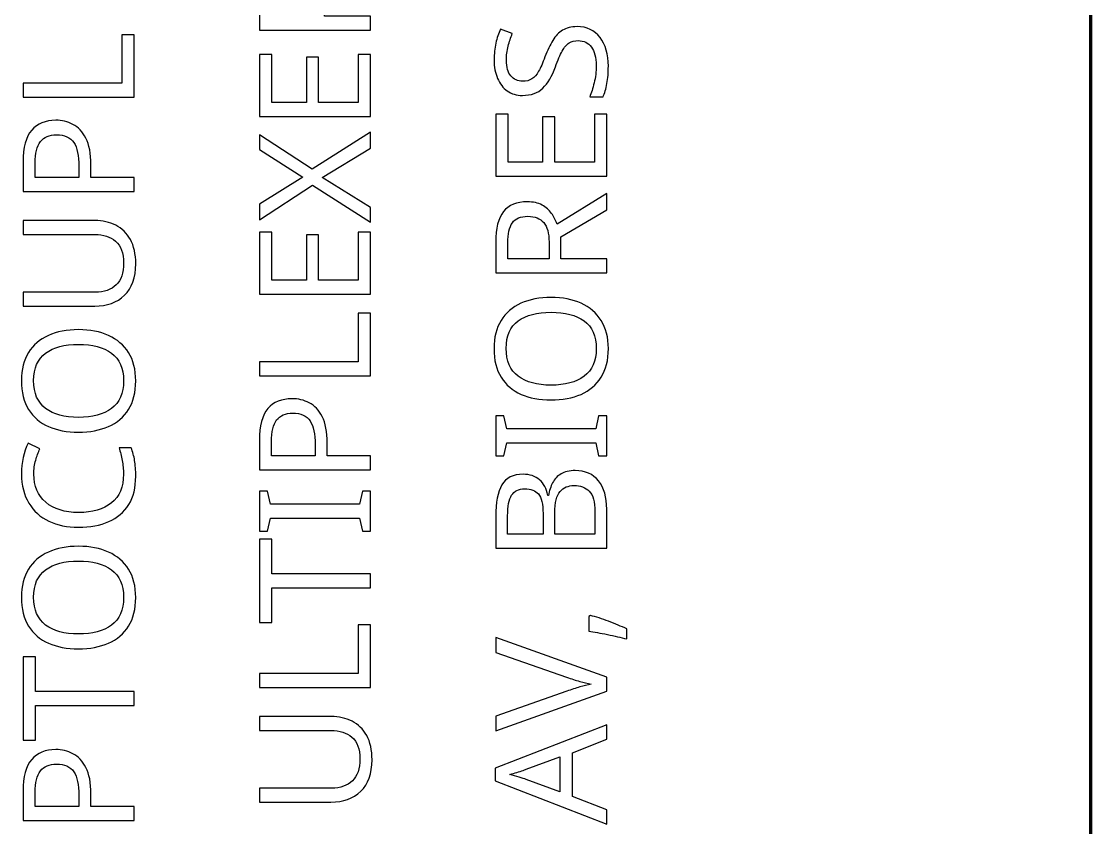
# Model space of a CAD drawing. Header units: inches. Extents: x -6.7 to 20.3, y -5.6 to 12.6.
# Drawn here: x -0.439 to 0.706, y 0.213 to 1.077 of the extents above; entities that cross this region are included whole.
import ezdxf

# ---------------------------------------------------------------- set-up
doc = ezdxf.new("R2010")
doc.units = ezdxf.units.IN
doc.header["$MEASUREMENT"] = 0
doc.layers.add('Layer 1', color=7, linetype='Continuous')

msp = doc.modelspace()

# ---------------------------------------------------------------- linework, layer by layer
at = {"layer": 'Layer 1', "color": 240, "lineweight": 211}
msp.add_open_spline([(0.7065, 2.2773), (0.7065, 2.2773), (0.7065, -0.4698), (0.7065, -0.4698)], degree=3, dxfattribs=at)
at = {"layer": 'Layer 1', "color": 250}
for points, knots in [([(-0.1841, 1.1002), (-0.1841, 1.1149), (-0.1812, 1.1259), (-0.1756, 1.1329), (-0.17, 1.14), (-0.1616, 1.1435), (-0.1502, 1.1435), (-0.1439, 1.1435), (-0.1386, 1.1423), (-0.1344, 1.14), (-0.1302, 1.1377), (-0.1268, 1.1347), (-0.1243, 1.1311), (-0.1218, 1.1275), (-0.1198, 1.1237), (-0.1184, 1.1197), (-0.1184, 1.1197), (-0.0651, 1.1523), (-0.0651, 1.1523), (-0.0651, 1.1523), (-0.0651, 1.1348), (-0.0651, 1.1348), (-0.0651, 1.1348), (-0.1142, 1.106), (-0.1142, 1.106), (-0.1142, 1.106), (-0.1142, 1.0823), (-0.1142, 1.0823), (-0.1142, 1.0823), (-0.0651, 1.0823), (-0.0651, 1.0823), (-0.0651, 1.0823), (-0.0651, 1.0673), (-0.0651, 1.0673), (-0.0651, 1.0673), (-0.1841, 1.0673), (-0.1841, 1.0673), (-0.1841, 1.0673), (-0.1841, 1.1002), (-0.1841, 1.1002)], [0, 0, 0, 0, 0.076923, 0.076923, 0.076923, 0.153846, 0.153846, 0.153846, 0.230769, 0.230769, 0.230769, 0.307692, 0.307692, 0.307692, 0.384615, 0.384615, 0.384615, 0.461538, 0.461538, 0.461538, 0.538462, 0.538462, 0.538462, 0.615385, 0.615385, 0.615385, 0.692308, 0.692308, 0.692308, 0.769231, 0.769231, 0.769231, 0.846154, 0.846154, 0.846154, 0.923077, 0.923077, 0.923077, 1, 1, 1, 1]), ([(0.1563, 1.071), (0.1668, 1.071), (0.175, 1.0672), (0.1809, 1.0595), (0.1868, 1.0518), (0.1898, 1.0415), (0.1898, 1.0285), (0.1898, 1.0218), (0.1893, 1.0157), (0.1883, 1.01), (0.1873, 1.0043), (0.1859, 0.9996), (0.1841, 0.9958), (0.1841, 0.9958), (0.1698, 0.9958), (0.1698, 0.9958), (0.1715, 0.9998), (0.1732, 1.0048), (0.1746, 1.0108), (0.176, 1.0167), (0.1768, 1.0228), (0.1768, 1.0292), (0.1768, 1.0381), (0.175, 1.0447), (0.1716, 1.0492), (0.1682, 1.0537), (0.1635, 1.056), (0.1576, 1.056), (0.1537, 1.056), (0.1504, 1.0552), (0.1478, 1.0535), (0.1451, 1.0518), (0.1426, 1.049), (0.1404, 1.0449), (0.1381, 1.0409), (0.1357, 1.0352), (0.1331, 1.028), (0.1294, 1.0179), (0.1249, 1.0103), (0.1196, 1.0051), (0.1143, 0.9999), (0.107, 0.9973), (0.0978, 0.9973), (0.0914, 0.9973), (0.086, 0.9989), (0.0815, 1.0022), (0.077, 1.0054), (0.0736, 1.0099), (0.0711, 1.0156), (0.0687, 1.0213), (0.0674, 1.0279), (0.0674, 1.0353), (0.0674, 1.0419), (0.0681, 1.0479), (0.0693, 1.0533), (0.0705, 1.0588), (0.0721, 1.0637), (0.0741, 1.0682), (0.0741, 1.0682), (0.0869, 1.0635), (0.0869, 1.0635), (0.0852, 1.0594), (0.0837, 1.0549), (0.0824, 1.0501), (0.0812, 1.0452), (0.0806, 1.0402), (0.0806, 1.035), (0.0806, 1.0276), (0.0822, 1.0219), (0.0854, 1.0182), (0.0885, 1.0144), (0.0927, 1.0125), (0.0979, 1.0125), (0.1019, 1.0125), (0.1053, 1.0133), (0.1079, 1.015), (0.1106, 1.0167), (0.113, 1.0194), (0.1151, 1.0232), (0.1172, 1.0269), (0.1195, 1.0321), (0.1219, 1.0385), (0.1245, 1.0455), (0.1272, 1.0514), (0.1302, 1.0562), (0.1331, 1.0611), (0.1367, 1.0647), (0.1408, 1.0672), (0.1449, 1.0697), (0.15, 1.071), (0.1563, 1.071)], [0, 0, 0, 0, 0.033333, 0.033333, 0.033333, 0.066667, 0.066667, 0.066667, 0.1, 0.1, 0.1, 0.133333, 0.133333, 0.133333, 0.166667, 0.166667, 0.166667, 0.2, 0.2, 0.2, 0.233333, 0.233333, 0.233333, 0.266667, 0.266667, 0.266667, 0.3, 0.3, 0.3, 0.333333, 0.333333, 0.333333, 0.366667, 0.366667, 0.366667, 0.4, 0.4, 0.4, 0.433333, 0.433333, 0.433333, 0.466667, 0.466667, 0.466667, 0.5, 0.5, 0.5, 0.533333, 0.533333, 0.533333, 0.566667, 0.566667, 0.566667, 0.6, 0.6, 0.6, 0.633333, 0.633333, 0.633333, 0.666667, 0.666667, 0.666667, 0.7, 0.7, 0.7, 0.733333, 0.733333, 0.733333, 0.766667, 0.766667, 0.766667, 0.8, 0.8, 0.8, 0.833333, 0.833333, 0.833333, 0.866667, 0.866667, 0.866667, 0.9, 0.9, 0.9, 0.933333, 0.933333, 0.933333, 0.966667, 0.966667, 0.966667, 1, 1, 1, 1]), ([(-0.3182, 0.9953), (-0.3182, 0.9953), (-0.4372, 0.9953), (-0.4372, 0.9953), (-0.4372, 0.9953), (-0.4372, 1.0103), (-0.4372, 1.0103), (-0.4372, 1.0103), (-0.3315, 1.0103), (-0.3315, 1.0103), (-0.3315, 1.0103), (-0.3315, 1.0623), (-0.3315, 1.0623), (-0.3315, 1.0623), (-0.3182, 1.0623), (-0.3182, 1.0623), (-0.3182, 1.0623), (-0.3182, 0.9953), (-0.3182, 0.9953)], [0, 0, 0, 0, 0.166667, 0.166667, 0.166667, 0.333333, 0.333333, 0.333333, 0.5, 0.5, 0.5, 0.666667, 0.666667, 0.666667, 0.833333, 0.833333, 0.833333, 1, 1, 1, 1]), ([(-0.0651, 1.0412), (-0.0651, 1.0412), (-0.0651, 0.9747), (-0.0651, 0.9747), (-0.0651, 0.9747), (-0.1841, 0.9747), (-0.1841, 0.9747), (-0.1841, 0.9747), (-0.1841, 1.0412), (-0.1841, 1.0412), (-0.1841, 1.0412), (-0.1709, 1.0412), (-0.1709, 1.0412), (-0.1709, 1.0412), (-0.1709, 0.9897), (-0.1709, 0.9897), (-0.1709, 0.9897), (-0.1337, 0.9897), (-0.1337, 0.9897), (-0.1337, 0.9897), (-0.1337, 1.0382), (-0.1337, 1.0382), (-0.1337, 1.0382), (-0.1207, 1.0382), (-0.1207, 1.0382), (-0.1207, 1.0382), (-0.1207, 0.9897), (-0.1207, 0.9897), (-0.1207, 0.9897), (-0.0782, 0.9897), (-0.0782, 0.9897), (-0.0782, 0.9897), (-0.0782, 1.0412), (-0.0782, 1.0412), (-0.0782, 1.0412), (-0.0651, 1.0412), (-0.0651, 1.0412)], [0, 0, 0, 0, 0.083333, 0.083333, 0.083333, 0.166667, 0.166667, 0.166667, 0.25, 0.25, 0.25, 0.333333, 0.333333, 0.333333, 0.416667, 0.416667, 0.416667, 0.5, 0.5, 0.5, 0.583333, 0.583333, 0.583333, 0.666667, 0.666667, 0.666667, 0.75, 0.75, 0.75, 0.833333, 0.833333, 0.833333, 0.916667, 0.916667, 0.916667, 1, 1, 1, 1]), ([(0.1881, 0.9773), (0.1881, 0.9773), (0.1881, 0.9108), (0.1881, 0.9108), (0.1881, 0.9108), (0.0691, 0.9108), (0.0691, 0.9108), (0.0691, 0.9108), (0.0691, 0.9773), (0.0691, 0.9773), (0.0691, 0.9773), (0.0823, 0.9773), (0.0823, 0.9773), (0.0823, 0.9773), (0.0823, 0.9258), (0.0823, 0.9258), (0.0823, 0.9258), (0.1194, 0.9258), (0.1194, 0.9258), (0.1194, 0.9258), (0.1194, 0.9743), (0.1194, 0.9743), (0.1194, 0.9743), (0.1324, 0.9743), (0.1324, 0.9743), (0.1324, 0.9743), (0.1324, 0.9258), (0.1324, 0.9258), (0.1324, 0.9258), (0.1749, 0.9258), (0.1749, 0.9258), (0.1749, 0.9258), (0.1749, 0.9773), (0.1749, 0.9773), (0.1749, 0.9773), (0.1881, 0.9773), (0.1881, 0.9773)], [0, 0, 0, 0, 0.083333, 0.083333, 0.083333, 0.166667, 0.166667, 0.166667, 0.25, 0.25, 0.25, 0.333333, 0.333333, 0.333333, 0.416667, 0.416667, 0.416667, 0.5, 0.5, 0.5, 0.583333, 0.583333, 0.583333, 0.666667, 0.666667, 0.666667, 0.75, 0.75, 0.75, 0.833333, 0.833333, 0.833333, 0.916667, 0.916667, 0.916667, 1, 1, 1, 1]), ([(-0.4372, 0.926), (-0.4372, 0.9415), (-0.4342, 0.9529), (-0.428, 0.96), (-0.4219, 0.9671), (-0.4133, 0.9707), (-0.4022, 0.9707), (-0.3957, 0.9707), (-0.3895, 0.9692), (-0.3838, 0.9662), (-0.3781, 0.9633), (-0.3734, 0.9584), (-0.3699, 0.9514), (-0.3663, 0.9445), (-0.3645, 0.935), (-0.3645, 0.9232), (-0.3645, 0.9232), (-0.3645, 0.9095), (-0.3645, 0.9095), (-0.3645, 0.9095), (-0.3182, 0.9095), (-0.3182, 0.9095), (-0.3182, 0.9095), (-0.3182, 0.8945), (-0.3182, 0.8945), (-0.3182, 0.8945), (-0.4372, 0.8945), (-0.4372, 0.8945), (-0.4372, 0.8945), (-0.4372, 0.926), (-0.4372, 0.926)], [0, 0, 0, 0, 0.1, 0.1, 0.1, 0.2, 0.2, 0.2, 0.3, 0.3, 0.3, 0.4, 0.4, 0.4, 0.5, 0.5, 0.5, 0.6, 0.6, 0.6, 0.7, 0.7, 0.7, 0.8, 0.8, 0.8, 0.9, 0.9, 0.9, 1, 1, 1, 1]), ([(-0.4244, 0.9247), (-0.4244, 0.9247), (-0.4244, 0.9095), (-0.4244, 0.9095), (-0.4244, 0.9095), (-0.3774, 0.9095), (-0.3774, 0.9095), (-0.3774, 0.9095), (-0.3774, 0.9215), (-0.3774, 0.9215), (-0.3774, 0.9328), (-0.3792, 0.9413), (-0.3829, 0.9468), (-0.3865, 0.9524), (-0.3928, 0.9552), (-0.4015, 0.9552), (-0.4092, 0.9552), (-0.4149, 0.9527), (-0.4187, 0.9478), (-0.4225, 0.9429), (-0.4244, 0.9352), (-0.4244, 0.9247)], [0, 0, 0, 0, 0.142857, 0.142857, 0.142857, 0.285714, 0.285714, 0.285714, 0.428571, 0.428571, 0.428571, 0.571429, 0.571429, 0.571429, 0.714286, 0.714286, 0.714286, 0.857143, 0.857143, 0.857143, 1, 1, 1, 1]), ([(-0.0651, 0.9578), (-0.0651, 0.9578), (-0.0651, 0.9408), (-0.0651, 0.9408), (-0.0651, 0.9408), (-0.1167, 0.9093), (-0.1167, 0.9093), (-0.1167, 0.9093), (-0.0651, 0.8773), (-0.0651, 0.8773), (-0.0651, 0.8773), (-0.0651, 0.8615), (-0.0651, 0.8615), (-0.0651, 0.8615), (-0.1271, 0.901), (-0.1271, 0.901), (-0.1271, 0.901), (-0.1841, 0.864), (-0.1841, 0.864), (-0.1841, 0.864), (-0.1841, 0.8807), (-0.1841, 0.8807), (-0.1841, 0.8807), (-0.1374, 0.9098), (-0.1374, 0.9098), (-0.1374, 0.9098), (-0.1841, 0.9392), (-0.1841, 0.9392), (-0.1841, 0.9392), (-0.1841, 0.955), (-0.1841, 0.955), (-0.1841, 0.955), (-0.1274, 0.9182), (-0.1274, 0.9182), (-0.1274, 0.9182), (-0.0651, 0.9578), (-0.0651, 0.9578)], [0, 0, 0, 0, 0.083333, 0.083333, 0.083333, 0.166667, 0.166667, 0.166667, 0.25, 0.25, 0.25, 0.333333, 0.333333, 0.333333, 0.416667, 0.416667, 0.416667, 0.5, 0.5, 0.5, 0.583333, 0.583333, 0.583333, 0.666667, 0.666667, 0.666667, 0.75, 0.75, 0.75, 0.833333, 0.833333, 0.833333, 0.916667, 0.916667, 0.916667, 1, 1, 1, 1]), ([(0.0691, 0.84), (0.0691, 0.8548), (0.0719, 0.8657), (0.0775, 0.8728), (0.0831, 0.8798), (0.0916, 0.8833), (0.1029, 0.8833), (0.1093, 0.8833), (0.1145, 0.8822), (0.1188, 0.8798), (0.123, 0.8775), (0.1264, 0.8745), (0.1289, 0.8709), (0.1314, 0.8673), (0.1333, 0.8635), (0.1348, 0.8595), (0.1348, 0.8595), (0.1881, 0.8922), (0.1881, 0.8922), (0.1881, 0.8922), (0.1881, 0.8747), (0.1881, 0.8747), (0.1881, 0.8747), (0.1389, 0.8458), (0.1389, 0.8458), (0.1389, 0.8458), (0.1389, 0.8222), (0.1389, 0.8222), (0.1389, 0.8222), (0.1881, 0.8222), (0.1881, 0.8222), (0.1881, 0.8222), (0.1881, 0.8072), (0.1881, 0.8072), (0.1881, 0.8072), (0.0691, 0.8072), (0.0691, 0.8072), (0.0691, 0.8072), (0.0691, 0.84), (0.0691, 0.84)], [0, 0, 0, 0, 0.076923, 0.076923, 0.076923, 0.153846, 0.153846, 0.153846, 0.230769, 0.230769, 0.230769, 0.307692, 0.307692, 0.307692, 0.384615, 0.384615, 0.384615, 0.461538, 0.461538, 0.461538, 0.538462, 0.538462, 0.538462, 0.615385, 0.615385, 0.615385, 0.692308, 0.692308, 0.692308, 0.769231, 0.769231, 0.769231, 0.846154, 0.846154, 0.846154, 0.923077, 0.923077, 0.923077, 1, 1, 1, 1]), ([(-0.3602, 0.8632), (-0.352, 0.8632), (-0.3446, 0.8615), (-0.338, 0.8582), (-0.3314, 0.8548), (-0.3261, 0.8497), (-0.3223, 0.8429), (-0.3185, 0.8361), (-0.3165, 0.8274), (-0.3165, 0.8168), (-0.3165, 0.8021), (-0.3206, 0.7908), (-0.3286, 0.7831), (-0.3367, 0.7754), (-0.3473, 0.7715), (-0.3605, 0.7715), (-0.3605, 0.7715), (-0.4372, 0.7715), (-0.4372, 0.7715), (-0.4372, 0.7715), (-0.4372, 0.7865), (-0.4372, 0.7865), (-0.4372, 0.7865), (-0.36, 0.7865), (-0.36, 0.7865), (-0.3504, 0.7865), (-0.3429, 0.7891), (-0.3375, 0.7942), (-0.3322, 0.7994), (-0.3295, 0.8072), (-0.3295, 0.8177), (-0.3295, 0.8284), (-0.3324, 0.8362), (-0.3381, 0.8411), (-0.3439, 0.8459), (-0.3512, 0.8483), (-0.3602, 0.8483), (-0.3602, 0.8483), (-0.4372, 0.8483), (-0.4372, 0.8483), (-0.4372, 0.8483), (-0.4372, 0.8632), (-0.4372, 0.8632), (-0.4372, 0.8632), (-0.3602, 0.8632), (-0.3602, 0.8632)], [0, 0, 0, 0, 0.066667, 0.066667, 0.066667, 0.133333, 0.133333, 0.133333, 0.2, 0.2, 0.2, 0.266667, 0.266667, 0.266667, 0.333333, 0.333333, 0.333333, 0.4, 0.4, 0.4, 0.466667, 0.466667, 0.466667, 0.533333, 0.533333, 0.533333, 0.6, 0.6, 0.6, 0.666667, 0.666667, 0.666667, 0.733333, 0.733333, 0.733333, 0.8, 0.8, 0.8, 0.866667, 0.866667, 0.866667, 0.933333, 0.933333, 0.933333, 1, 1, 1, 1]), ([(0.0821, 0.8392), (0.0821, 0.8392), (0.0821, 0.8222), (0.0821, 0.8222), (0.0821, 0.8222), (0.1263, 0.8222), (0.1263, 0.8222), (0.1263, 0.8222), (0.1263, 0.84), (0.1263, 0.84), (0.1263, 0.8497), (0.1244, 0.8567), (0.1205, 0.8612), (0.1167, 0.8656), (0.1111, 0.8678), (0.1036, 0.8678), (0.0958, 0.8678), (0.0903, 0.8655), (0.087, 0.8608), (0.0837, 0.8562), (0.0821, 0.8489), (0.0821, 0.8392)], [0, 0, 0, 0, 0.142857, 0.142857, 0.142857, 0.285714, 0.285714, 0.285714, 0.428571, 0.428571, 0.428571, 0.571429, 0.571429, 0.571429, 0.714286, 0.714286, 0.714286, 0.857143, 0.857143, 0.857143, 1, 1, 1, 1]), ([(-0.0651, 0.8508), (-0.0651, 0.8508), (-0.0651, 0.7843), (-0.0651, 0.7843), (-0.0651, 0.7843), (-0.1841, 0.7843), (-0.1841, 0.7843), (-0.1841, 0.7843), (-0.1841, 0.8508), (-0.1841, 0.8508), (-0.1841, 0.8508), (-0.1709, 0.8508), (-0.1709, 0.8508), (-0.1709, 0.8508), (-0.1709, 0.7993), (-0.1709, 0.7993), (-0.1709, 0.7993), (-0.1337, 0.7993), (-0.1337, 0.7993), (-0.1337, 0.7993), (-0.1337, 0.8478), (-0.1337, 0.8478), (-0.1337, 0.8478), (-0.1207, 0.8478), (-0.1207, 0.8478), (-0.1207, 0.8478), (-0.1207, 0.7993), (-0.1207, 0.7993), (-0.1207, 0.7993), (-0.0782, 0.7993), (-0.0782, 0.7993), (-0.0782, 0.7993), (-0.0782, 0.8508), (-0.0782, 0.8508), (-0.0782, 0.8508), (-0.0651, 0.8508), (-0.0651, 0.8508)], [0, 0, 0, 0, 0.083333, 0.083333, 0.083333, 0.166667, 0.166667, 0.166667, 0.25, 0.25, 0.25, 0.333333, 0.333333, 0.333333, 0.416667, 0.416667, 0.416667, 0.5, 0.5, 0.5, 0.583333, 0.583333, 0.583333, 0.666667, 0.666667, 0.666667, 0.75, 0.75, 0.75, 0.833333, 0.833333, 0.833333, 0.916667, 0.916667, 0.916667, 1, 1, 1, 1]), ([(0.1284, 0.7808), (0.1408, 0.7808), (0.1515, 0.7788), (0.1607, 0.7746), (0.1699, 0.7704), (0.177, 0.7643), (0.1821, 0.7562), (0.1872, 0.7481), (0.1898, 0.738), (0.1898, 0.726), (0.1898, 0.7137), (0.1872, 0.7034), (0.1821, 0.6953), (0.177, 0.6871), (0.1698, 0.681), (0.1606, 0.677), (0.1514, 0.673), (0.1406, 0.671), (0.1283, 0.671), (0.116, 0.671), (0.1054, 0.673), (0.0963, 0.677), (0.0872, 0.681), (0.0801, 0.6871), (0.0749, 0.6953), (0.0698, 0.7034), (0.0673, 0.7137), (0.0673, 0.7262), (0.0673, 0.7381), (0.0698, 0.7481), (0.0749, 0.7562), (0.0799, 0.7643), (0.087, 0.7704), (0.0962, 0.7746), (0.1054, 0.7788), (0.1161, 0.7808), (0.1284, 0.7808)], [0, 0, 0, 0, 0.083333, 0.083333, 0.083333, 0.166667, 0.166667, 0.166667, 0.25, 0.25, 0.25, 0.333333, 0.333333, 0.333333, 0.416667, 0.416667, 0.416667, 0.5, 0.5, 0.5, 0.583333, 0.583333, 0.583333, 0.666667, 0.666667, 0.666667, 0.75, 0.75, 0.75, 0.833333, 0.833333, 0.833333, 0.916667, 0.916667, 0.916667, 1, 1, 1, 1]), ([(-0.0651, 0.697), (-0.0651, 0.697), (-0.1841, 0.697), (-0.1841, 0.697), (-0.1841, 0.697), (-0.1841, 0.712), (-0.1841, 0.712), (-0.1841, 0.712), (-0.0784, 0.712), (-0.0784, 0.712), (-0.0784, 0.712), (-0.0784, 0.764), (-0.0784, 0.764), (-0.0784, 0.764), (-0.0651, 0.764), (-0.0651, 0.764), (-0.0651, 0.764), (-0.0651, 0.697), (-0.0651, 0.697)], [0, 0, 0, 0, 0.166667, 0.166667, 0.166667, 0.333333, 0.333333, 0.333333, 0.5, 0.5, 0.5, 0.666667, 0.666667, 0.666667, 0.833333, 0.833333, 0.833333, 1, 1, 1, 1]), ([(0.1284, 0.6868), (0.1434, 0.6868), (0.1552, 0.69), (0.1639, 0.6963), (0.1725, 0.7027), (0.1768, 0.7126), (0.1768, 0.726), (0.1768, 0.7396), (0.1725, 0.7495), (0.1639, 0.7557), (0.1552, 0.7619), (0.1434, 0.765), (0.1284, 0.765), (0.1134, 0.765), (0.1017, 0.7619), (0.0932, 0.7557), (0.0847, 0.7495), (0.0804, 0.7396), (0.0804, 0.7262), (0.0804, 0.7127), (0.0847, 0.7028), (0.0932, 0.6964), (0.1017, 0.69), (0.1134, 0.6868), (0.1284, 0.6868)], [0, 0, 0, 0, 0.125, 0.125, 0.125, 0.25, 0.25, 0.25, 0.375, 0.375, 0.375, 0.5, 0.5, 0.5, 0.625, 0.625, 0.625, 0.75, 0.75, 0.75, 0.875, 0.875, 0.875, 1, 1, 1, 1]), ([(-0.3779, 0.7463), (-0.3655, 0.7463), (-0.3548, 0.7442), (-0.3456, 0.7401), (-0.3365, 0.7359), (-0.3293, 0.7298), (-0.3242, 0.7217), (-0.3191, 0.7136), (-0.3165, 0.7035), (-0.3165, 0.6915), (-0.3165, 0.6792), (-0.3191, 0.6689), (-0.3242, 0.6608), (-0.3293, 0.6526), (-0.3365, 0.6465), (-0.3457, 0.6425), (-0.3549, 0.6385), (-0.3657, 0.6365), (-0.378, 0.6365), (-0.3903, 0.6365), (-0.4009, 0.6385), (-0.41, 0.6425), (-0.4192, 0.6465), (-0.4263, 0.6526), (-0.4314, 0.6608), (-0.4365, 0.6689), (-0.439, 0.6792), (-0.439, 0.6917), (-0.439, 0.7036), (-0.4365, 0.7136), (-0.4315, 0.7217), (-0.4264, 0.7298), (-0.4193, 0.7359), (-0.4101, 0.7401), (-0.401, 0.7442), (-0.3902, 0.7463), (-0.3779, 0.7463)], [0, 0, 0, 0, 0.083333, 0.083333, 0.083333, 0.166667, 0.166667, 0.166667, 0.25, 0.25, 0.25, 0.333333, 0.333333, 0.333333, 0.416667, 0.416667, 0.416667, 0.5, 0.5, 0.5, 0.583333, 0.583333, 0.583333, 0.666667, 0.666667, 0.666667, 0.75, 0.75, 0.75, 0.833333, 0.833333, 0.833333, 0.916667, 0.916667, 0.916667, 1, 1, 1, 1]), ([(-0.3779, 0.6523), (-0.3629, 0.6523), (-0.3511, 0.6555), (-0.3425, 0.6618), (-0.3339, 0.6682), (-0.3295, 0.6781), (-0.3295, 0.6915), (-0.3295, 0.7051), (-0.3339, 0.7149), (-0.3425, 0.7212), (-0.3511, 0.7274), (-0.3629, 0.7305), (-0.3779, 0.7305), (-0.3929, 0.7305), (-0.4046, 0.7274), (-0.4131, 0.7212), (-0.4216, 0.7149), (-0.4259, 0.7051), (-0.4259, 0.6917), (-0.4259, 0.6782), (-0.4216, 0.6683), (-0.4131, 0.6619), (-0.4046, 0.6555), (-0.3929, 0.6523), (-0.3779, 0.6523)], [0, 0, 0, 0, 0.125, 0.125, 0.125, 0.25, 0.25, 0.25, 0.375, 0.375, 0.375, 0.5, 0.5, 0.5, 0.625, 0.625, 0.625, 0.75, 0.75, 0.75, 0.875, 0.875, 0.875, 1, 1, 1, 1]), ([(-0.1841, 0.6277), (-0.1841, 0.6432), (-0.181, 0.6546), (-0.1749, 0.6617), (-0.1688, 0.6688), (-0.1602, 0.6723), (-0.1491, 0.6723), (-0.1425, 0.6723), (-0.1364, 0.6709), (-0.1306, 0.6679), (-0.1249, 0.665), (-0.1203, 0.66), (-0.1167, 0.6531), (-0.1132, 0.6461), (-0.1114, 0.6367), (-0.1114, 0.6248), (-0.1114, 0.6248), (-0.1114, 0.6112), (-0.1114, 0.6112), (-0.1114, 0.6112), (-0.0651, 0.6112), (-0.0651, 0.6112), (-0.0651, 0.6112), (-0.0651, 0.5962), (-0.0651, 0.5962), (-0.0651, 0.5962), (-0.1841, 0.5962), (-0.1841, 0.5962), (-0.1841, 0.5962), (-0.1841, 0.6277), (-0.1841, 0.6277)], [0, 0, 0, 0, 0.1, 0.1, 0.1, 0.2, 0.2, 0.2, 0.3, 0.3, 0.3, 0.4, 0.4, 0.4, 0.5, 0.5, 0.5, 0.6, 0.6, 0.6, 0.7, 0.7, 0.7, 0.8, 0.8, 0.8, 0.9, 0.9, 0.9, 1, 1, 1, 1]), ([(-0.1712, 0.6263), (-0.1712, 0.6263), (-0.1712, 0.6112), (-0.1712, 0.6112), (-0.1712, 0.6112), (-0.1242, 0.6112), (-0.1242, 0.6112), (-0.1242, 0.6112), (-0.1242, 0.6232), (-0.1242, 0.6232), (-0.1242, 0.6345), (-0.1261, 0.6429), (-0.1297, 0.6485), (-0.1334, 0.6541), (-0.1396, 0.6568), (-0.1484, 0.6568), (-0.1561, 0.6568), (-0.1618, 0.6544), (-0.1656, 0.6495), (-0.1693, 0.6446), (-0.1712, 0.6369), (-0.1712, 0.6263)], [0, 0, 0, 0, 0.142857, 0.142857, 0.142857, 0.285714, 0.285714, 0.285714, 0.428571, 0.428571, 0.428571, 0.571429, 0.571429, 0.571429, 0.714286, 0.714286, 0.714286, 0.857143, 0.857143, 0.857143, 1, 1, 1, 1]), ([(0.1881, 0.654), (0.1881, 0.654), (0.1881, 0.611), (0.1881, 0.611), (0.1881, 0.611), (0.1794, 0.611), (0.1794, 0.611), (0.1794, 0.611), (0.1763, 0.625), (0.1763, 0.625), (0.1763, 0.625), (0.0811, 0.625), (0.0811, 0.625), (0.0811, 0.625), (0.0778, 0.611), (0.0778, 0.611), (0.0778, 0.611), (0.0691, 0.611), (0.0691, 0.611), (0.0691, 0.611), (0.0691, 0.654), (0.0691, 0.654), (0.0691, 0.654), (0.0778, 0.654), (0.0778, 0.654), (0.0778, 0.654), (0.0811, 0.64), (0.0811, 0.64), (0.0811, 0.64), (0.1763, 0.64), (0.1763, 0.64), (0.1763, 0.64), (0.1794, 0.654), (0.1794, 0.654), (0.1794, 0.654), (0.1881, 0.654), (0.1881, 0.654)], [0, 0, 0, 0, 0.083333, 0.083333, 0.083333, 0.166667, 0.166667, 0.166667, 0.25, 0.25, 0.25, 0.333333, 0.333333, 0.333333, 0.416667, 0.416667, 0.416667, 0.5, 0.5, 0.5, 0.583333, 0.583333, 0.583333, 0.666667, 0.666667, 0.666667, 0.75, 0.75, 0.75, 0.833333, 0.833333, 0.833333, 0.916667, 0.916667, 0.916667, 1, 1, 1, 1]), ([(-0.4257, 0.5915), (-0.4257, 0.5787), (-0.4214, 0.5687), (-0.4129, 0.5613), (-0.4043, 0.554), (-0.3926, 0.5503), (-0.3777, 0.5503), (-0.3629, 0.5503), (-0.3512, 0.5538), (-0.3426, 0.5606), (-0.334, 0.5674), (-0.3297, 0.5777), (-0.3297, 0.5913), (-0.3297, 0.5966), (-0.3302, 0.6015), (-0.331, 0.6062), (-0.3319, 0.6108), (-0.333, 0.6154), (-0.3344, 0.6198), (-0.3344, 0.6198), (-0.3214, 0.6198), (-0.3214, 0.6198), (-0.3197, 0.6154), (-0.3185, 0.6108), (-0.3177, 0.6061), (-0.3169, 0.6014), (-0.3165, 0.5957), (-0.3165, 0.5892), (-0.3165, 0.5771), (-0.319, 0.5669), (-0.324, 0.5588), (-0.329, 0.5507), (-0.3362, 0.5446), (-0.3454, 0.5406), (-0.3546, 0.5365), (-0.3654, 0.5345), (-0.3779, 0.5345), (-0.3899, 0.5345), (-0.4005, 0.5367), (-0.4096, 0.5411), (-0.4188, 0.5455), (-0.426, 0.5519), (-0.4311, 0.5605), (-0.4363, 0.5691), (-0.4389, 0.5794), (-0.4389, 0.5917), (-0.4389, 0.6042), (-0.4365, 0.6152), (-0.4319, 0.6245), (-0.4319, 0.6245), (-0.4192, 0.6185), (-0.4192, 0.6185), (-0.4209, 0.6148), (-0.4224, 0.6108), (-0.4237, 0.6063), (-0.425, 0.6018), (-0.4257, 0.5968), (-0.4257, 0.5915)], [0, 0, 0, 0, 0.052632, 0.052632, 0.052632, 0.105263, 0.105263, 0.105263, 0.157895, 0.157895, 0.157895, 0.210526, 0.210526, 0.210526, 0.263158, 0.263158, 0.263158, 0.315789, 0.315789, 0.315789, 0.368421, 0.368421, 0.368421, 0.421053, 0.421053, 0.421053, 0.473684, 0.473684, 0.473684, 0.526316, 0.526316, 0.526316, 0.578947, 0.578947, 0.578947, 0.631579, 0.631579, 0.631579, 0.684211, 0.684211, 0.684211, 0.736842, 0.736842, 0.736842, 0.789474, 0.789474, 0.789474, 0.842105, 0.842105, 0.842105, 0.894737, 0.894737, 0.894737, 0.947368, 0.947368, 0.947368, 1, 1, 1, 1]), ([(0.0691, 0.5462), (0.0691, 0.5611), (0.0713, 0.5723), (0.0757, 0.5799), (0.0801, 0.5875), (0.0877, 0.5913), (0.0986, 0.5913), (0.1056, 0.5913), (0.1114, 0.5894), (0.116, 0.5855), (0.1206, 0.5816), (0.1236, 0.576), (0.1249, 0.5687), (0.1249, 0.5687), (0.1258, 0.5687), (0.1258, 0.5687), (0.1265, 0.5737), (0.128, 0.5782), (0.1301, 0.5823), (0.1322, 0.5863), (0.1352, 0.5895), (0.1391, 0.5918), (0.143, 0.5942), (0.148, 0.5953), (0.1543, 0.5953), (0.165, 0.5953), (0.1734, 0.5916), (0.1793, 0.5843), (0.1852, 0.5769), (0.1881, 0.5668), (0.1881, 0.554), (0.1881, 0.554), (0.1881, 0.5122), (0.1881, 0.5122), (0.1881, 0.5122), (0.0691, 0.5122), (0.0691, 0.5122), (0.0691, 0.5122), (0.0691, 0.5462), (0.0691, 0.5462)], [0, 0, 0, 0, 0.076923, 0.076923, 0.076923, 0.153846, 0.153846, 0.153846, 0.230769, 0.230769, 0.230769, 0.307692, 0.307692, 0.307692, 0.384615, 0.384615, 0.384615, 0.461538, 0.461538, 0.461538, 0.538462, 0.538462, 0.538462, 0.615385, 0.615385, 0.615385, 0.692308, 0.692308, 0.692308, 0.769231, 0.769231, 0.769231, 0.846154, 0.846154, 0.846154, 0.923077, 0.923077, 0.923077, 1, 1, 1, 1]), ([(-0.0651, 0.5732), (-0.0651, 0.5732), (-0.0651, 0.5302), (-0.0651, 0.5302), (-0.0651, 0.5302), (-0.0737, 0.5302), (-0.0737, 0.5302), (-0.0737, 0.5302), (-0.0769, 0.5442), (-0.0769, 0.5442), (-0.0769, 0.5442), (-0.1721, 0.5442), (-0.1721, 0.5442), (-0.1721, 0.5442), (-0.1754, 0.5302), (-0.1754, 0.5302), (-0.1754, 0.5302), (-0.1841, 0.5302), (-0.1841, 0.5302), (-0.1841, 0.5302), (-0.1841, 0.5732), (-0.1841, 0.5732), (-0.1841, 0.5732), (-0.1754, 0.5732), (-0.1754, 0.5732), (-0.1754, 0.5732), (-0.1721, 0.5592), (-0.1721, 0.5592), (-0.1721, 0.5592), (-0.0769, 0.5592), (-0.0769, 0.5592), (-0.0769, 0.5592), (-0.0737, 0.5732), (-0.0737, 0.5732), (-0.0737, 0.5732), (-0.0651, 0.5732), (-0.0651, 0.5732)], [0, 0, 0, 0, 0.083333, 0.083333, 0.083333, 0.166667, 0.166667, 0.166667, 0.25, 0.25, 0.25, 0.333333, 0.333333, 0.333333, 0.416667, 0.416667, 0.416667, 0.5, 0.5, 0.5, 0.583333, 0.583333, 0.583333, 0.666667, 0.666667, 0.666667, 0.75, 0.75, 0.75, 0.833333, 0.833333, 0.833333, 0.916667, 0.916667, 0.916667, 1, 1, 1, 1]), ([(0.1198, 0.5492), (0.1198, 0.5594), (0.1181, 0.5664), (0.1149, 0.5702), (0.1116, 0.574), (0.1067, 0.5758), (0.1003, 0.5758), (0.0937, 0.5758), (0.089, 0.5735), (0.0862, 0.5689), (0.0834, 0.5643), (0.0819, 0.557), (0.0819, 0.5468), (0.0819, 0.5468), (0.0819, 0.5272), (0.0819, 0.5272), (0.0819, 0.5272), (0.1198, 0.5272), (0.1198, 0.5272), (0.1198, 0.5272), (0.1198, 0.5492), (0.1198, 0.5492)], [0, 0, 0, 0, 0.142857, 0.142857, 0.142857, 0.285714, 0.285714, 0.285714, 0.428571, 0.428571, 0.428571, 0.571429, 0.571429, 0.571429, 0.714286, 0.714286, 0.714286, 0.857143, 0.857143, 0.857143, 1, 1, 1, 1]), ([(0.1323, 0.5272), (0.1323, 0.5272), (0.1754, 0.5272), (0.1754, 0.5272), (0.1754, 0.5272), (0.1754, 0.5512), (0.1754, 0.5512), (0.1754, 0.5617), (0.1734, 0.5691), (0.1693, 0.5732), (0.1652, 0.5773), (0.1598, 0.5793), (0.1531, 0.5793), (0.1469, 0.5793), (0.1419, 0.5772), (0.138, 0.5729), (0.1342, 0.5686), (0.1323, 0.561), (0.1323, 0.55), (0.1323, 0.55), (0.1323, 0.5272), (0.1323, 0.5272)], [0, 0, 0, 0, 0.142857, 0.142857, 0.142857, 0.285714, 0.285714, 0.285714, 0.428571, 0.428571, 0.428571, 0.571429, 0.571429, 0.571429, 0.714286, 0.714286, 0.714286, 0.857143, 0.857143, 0.857143, 1, 1, 1, 1]), ([(-0.0651, 0.4847), (-0.0651, 0.4847), (-0.0651, 0.4697), (-0.0651, 0.4697), (-0.0651, 0.4697), (-0.1709, 0.4697), (-0.1709, 0.4697), (-0.1709, 0.4697), (-0.1709, 0.4325), (-0.1709, 0.4325), (-0.1709, 0.4325), (-0.1841, 0.4325), (-0.1841, 0.4325), (-0.1841, 0.4325), (-0.1841, 0.5217), (-0.1841, 0.5217), (-0.1841, 0.5217), (-0.1709, 0.5217), (-0.1709, 0.5217), (-0.1709, 0.5217), (-0.1709, 0.4847), (-0.1709, 0.4847), (-0.1709, 0.4847), (-0.0651, 0.4847), (-0.0651, 0.4847)], [0, 0, 0, 0, 0.125, 0.125, 0.125, 0.25, 0.25, 0.25, 0.375, 0.375, 0.375, 0.5, 0.5, 0.5, 0.625, 0.625, 0.625, 0.75, 0.75, 0.75, 0.875, 0.875, 0.875, 1, 1, 1, 1]), ([(-0.3779, 0.5142), (-0.3655, 0.5142), (-0.3548, 0.5121), (-0.3456, 0.5079), (-0.3365, 0.5038), (-0.3293, 0.4976), (-0.3242, 0.4895), (-0.3191, 0.4814), (-0.3165, 0.4713), (-0.3165, 0.4593), (-0.3165, 0.447), (-0.3191, 0.4368), (-0.3242, 0.4286), (-0.3293, 0.4204), (-0.3365, 0.4143), (-0.3457, 0.4103), (-0.3549, 0.4063), (-0.3657, 0.4043), (-0.378, 0.4043), (-0.3903, 0.4043), (-0.4009, 0.4063), (-0.41, 0.4103), (-0.4192, 0.4143), (-0.4263, 0.4204), (-0.4314, 0.4286), (-0.4365, 0.4368), (-0.439, 0.4471), (-0.439, 0.4595), (-0.439, 0.4714), (-0.4365, 0.4814), (-0.4315, 0.4895), (-0.4264, 0.4976), (-0.4193, 0.5038), (-0.4101, 0.5079), (-0.401, 0.5121), (-0.3902, 0.5142), (-0.3779, 0.5142)], [0, 0, 0, 0, 0.083333, 0.083333, 0.083333, 0.166667, 0.166667, 0.166667, 0.25, 0.25, 0.25, 0.333333, 0.333333, 0.333333, 0.416667, 0.416667, 0.416667, 0.5, 0.5, 0.5, 0.583333, 0.583333, 0.583333, 0.666667, 0.666667, 0.666667, 0.75, 0.75, 0.75, 0.833333, 0.833333, 0.833333, 0.916667, 0.916667, 0.916667, 1, 1, 1, 1]), ([(-0.3779, 0.4202), (-0.3629, 0.4202), (-0.3511, 0.4233), (-0.3425, 0.4297), (-0.3339, 0.436), (-0.3295, 0.4459), (-0.3295, 0.4593), (-0.3295, 0.4729), (-0.3339, 0.4828), (-0.3425, 0.489), (-0.3511, 0.4952), (-0.3629, 0.4983), (-0.3779, 0.4983), (-0.3929, 0.4983), (-0.4046, 0.4952), (-0.4131, 0.489), (-0.4216, 0.4828), (-0.4259, 0.473), (-0.4259, 0.4595), (-0.4259, 0.4461), (-0.4216, 0.4361), (-0.4131, 0.4298), (-0.4046, 0.4234), (-0.3929, 0.4202), (-0.3779, 0.4202)], [0, 0, 0, 0, 0.125, 0.125, 0.125, 0.25, 0.25, 0.25, 0.375, 0.375, 0.375, 0.5, 0.5, 0.5, 0.625, 0.625, 0.625, 0.75, 0.75, 0.75, 0.875, 0.875, 0.875, 1, 1, 1, 1]), ([(0.1706, 0.44), (0.1765, 0.4386), (0.183, 0.4365), (0.19, 0.4338), (0.1971, 0.431), (0.2036, 0.4284), (0.2096, 0.4257), (0.2096, 0.4257), (0.2096, 0.4149), (0.2096, 0.4149), (0.2033, 0.4164), (0.1963, 0.418), (0.1888, 0.4196), (0.1812, 0.4212), (0.1745, 0.4224), (0.1688, 0.4232), (0.1688, 0.4232), (0.1688, 0.4388), (0.1688, 0.4388), (0.1688, 0.4388), (0.1706, 0.44), (0.1706, 0.44)], [0, 0, 0, 0, 0.142857, 0.142857, 0.142857, 0.285714, 0.285714, 0.285714, 0.428571, 0.428571, 0.428571, 0.571429, 0.571429, 0.571429, 0.714286, 0.714286, 0.714286, 0.857143, 0.857143, 0.857143, 1, 1, 1, 1]), ([(-0.0651, 0.363), (-0.0651, 0.363), (-0.1841, 0.363), (-0.1841, 0.363), (-0.1841, 0.363), (-0.1841, 0.378), (-0.1841, 0.378), (-0.1841, 0.378), (-0.0784, 0.378), (-0.0784, 0.378), (-0.0784, 0.378), (-0.0784, 0.43), (-0.0784, 0.43), (-0.0784, 0.43), (-0.0651, 0.43), (-0.0651, 0.43), (-0.0651, 0.43), (-0.0651, 0.363), (-0.0651, 0.363)], [0, 0, 0, 0, 0.166667, 0.166667, 0.166667, 0.333333, 0.333333, 0.333333, 0.5, 0.5, 0.5, 0.666667, 0.666667, 0.666667, 0.833333, 0.833333, 0.833333, 1, 1, 1, 1]), ([(0.0691, 0.4163), (0.0691, 0.4163), (0.1881, 0.3739), (0.1881, 0.3739), (0.1881, 0.3739), (0.1881, 0.3589), (0.1881, 0.3589), (0.1881, 0.3589), (0.0691, 0.3164), (0.0691, 0.3164), (0.0691, 0.3164), (0.0691, 0.332), (0.0691, 0.332), (0.0691, 0.332), (0.1454, 0.3589), (0.1454, 0.3589), (0.1503, 0.3606), (0.1549, 0.3621), (0.1592, 0.3634), (0.1635, 0.3646), (0.1675, 0.3656), (0.1714, 0.3664), (0.1675, 0.3671), (0.1634, 0.3681), (0.1591, 0.3694), (0.1548, 0.3706), (0.1501, 0.3721), (0.1451, 0.3739), (0.1451, 0.3739), (0.0691, 0.4005), (0.0691, 0.4005), (0.0691, 0.4005), (0.0691, 0.4163), (0.0691, 0.4163)], [0, 0, 0, 0, 0.090909, 0.090909, 0.090909, 0.181818, 0.181818, 0.181818, 0.272727, 0.272727, 0.272727, 0.363636, 0.363636, 0.363636, 0.454545, 0.454545, 0.454545, 0.545455, 0.545455, 0.545455, 0.636364, 0.636364, 0.636364, 0.727273, 0.727273, 0.727273, 0.818182, 0.818182, 0.818182, 0.909091, 0.909091, 0.909091, 1, 1, 1, 1]), ([(-0.3182, 0.3587), (-0.3182, 0.3587), (-0.3182, 0.3437), (-0.3182, 0.3437), (-0.3182, 0.3437), (-0.424, 0.3437), (-0.424, 0.3437), (-0.424, 0.3437), (-0.424, 0.3065), (-0.424, 0.3065), (-0.424, 0.3065), (-0.4372, 0.3065), (-0.4372, 0.3065), (-0.4372, 0.3065), (-0.4372, 0.3957), (-0.4372, 0.3957), (-0.4372, 0.3957), (-0.424, 0.3957), (-0.424, 0.3957), (-0.424, 0.3957), (-0.424, 0.3587), (-0.424, 0.3587), (-0.424, 0.3587), (-0.3182, 0.3587), (-0.3182, 0.3587)], [0, 0, 0, 0, 0.125, 0.125, 0.125, 0.25, 0.25, 0.25, 0.375, 0.375, 0.375, 0.5, 0.5, 0.5, 0.625, 0.625, 0.625, 0.75, 0.75, 0.75, 0.875, 0.875, 0.875, 1, 1, 1, 1]), ([(-0.1071, 0.3317), (-0.0988, 0.3317), (-0.0914, 0.33), (-0.0848, 0.3267), (-0.0782, 0.3233), (-0.073, 0.3183), (-0.0691, 0.3114), (-0.0653, 0.3046), (-0.0634, 0.2959), (-0.0634, 0.2853), (-0.0634, 0.2706), (-0.0674, 0.2593), (-0.0755, 0.2516), (-0.0835, 0.2439), (-0.0942, 0.24), (-0.1074, 0.24), (-0.1074, 0.24), (-0.1841, 0.24), (-0.1841, 0.24), (-0.1841, 0.24), (-0.1841, 0.255), (-0.1841, 0.255), (-0.1841, 0.255), (-0.1069, 0.255), (-0.1069, 0.255), (-0.0972, 0.255), (-0.0897, 0.2576), (-0.0844, 0.2628), (-0.0791, 0.2679), (-0.0764, 0.2757), (-0.0764, 0.2862), (-0.0764, 0.297), (-0.0792, 0.3048), (-0.085, 0.3096), (-0.0907, 0.3144), (-0.0981, 0.3168), (-0.1071, 0.3168), (-0.1071, 0.3168), (-0.1841, 0.3168), (-0.1841, 0.3168), (-0.1841, 0.3168), (-0.1841, 0.3317), (-0.1841, 0.3317), (-0.1841, 0.3317), (-0.1071, 0.3317), (-0.1071, 0.3317)], [0, 0, 0, 0, 0.066667, 0.066667, 0.066667, 0.133333, 0.133333, 0.133333, 0.2, 0.2, 0.2, 0.266667, 0.266667, 0.266667, 0.333333, 0.333333, 0.333333, 0.4, 0.4, 0.4, 0.466667, 0.466667, 0.466667, 0.533333, 0.533333, 0.533333, 0.6, 0.6, 0.6, 0.666667, 0.666667, 0.666667, 0.733333, 0.733333, 0.733333, 0.8, 0.8, 0.8, 0.866667, 0.866667, 0.866667, 0.933333, 0.933333, 0.933333, 1, 1, 1, 1]), ([(0.1881, 0.3074), (0.1881, 0.3074), (0.1513, 0.293), (0.1513, 0.293), (0.1513, 0.293), (0.1513, 0.2459), (0.1513, 0.2459), (0.1513, 0.2459), (0.1881, 0.2317), (0.1881, 0.2317), (0.1881, 0.2317), (0.1881, 0.2165), (0.1881, 0.2165), (0.1881, 0.2165), (0.0686, 0.263), (0.0686, 0.263), (0.0686, 0.263), (0.0686, 0.2765), (0.0686, 0.2765), (0.0686, 0.2765), (0.1881, 0.3229), (0.1881, 0.3229), (0.1881, 0.3229), (0.1881, 0.3074), (0.1881, 0.3074)], [0, 0, 0, 0, 0.125, 0.125, 0.125, 0.25, 0.25, 0.25, 0.375, 0.375, 0.375, 0.5, 0.5, 0.5, 0.625, 0.625, 0.625, 0.75, 0.75, 0.75, 0.875, 0.875, 0.875, 1, 1, 1, 1]), ([(-0.4372, 0.2517), (-0.4372, 0.2672), (-0.4342, 0.2786), (-0.428, 0.2857), (-0.4219, 0.2928), (-0.4133, 0.2963), (-0.4022, 0.2963), (-0.3957, 0.2963), (-0.3895, 0.2949), (-0.3838, 0.2919), (-0.3781, 0.289), (-0.3734, 0.284), (-0.3699, 0.2771), (-0.3663, 0.2702), (-0.3645, 0.2607), (-0.3645, 0.2488), (-0.3645, 0.2488), (-0.3645, 0.2352), (-0.3645, 0.2352), (-0.3645, 0.2352), (-0.3182, 0.2352), (-0.3182, 0.2352), (-0.3182, 0.2352), (-0.3182, 0.2202), (-0.3182, 0.2202), (-0.3182, 0.2202), (-0.4372, 0.2202), (-0.4372, 0.2202), (-0.4372, 0.2202), (-0.4372, 0.2517), (-0.4372, 0.2517)], [0, 0, 0, 0, 0.1, 0.1, 0.1, 0.2, 0.2, 0.2, 0.3, 0.3, 0.3, 0.4, 0.4, 0.4, 0.5, 0.5, 0.5, 0.6, 0.6, 0.6, 0.7, 0.7, 0.7, 0.8, 0.8, 0.8, 0.9, 0.9, 0.9, 1, 1, 1, 1]), ([(0.1019, 0.2752), (0.1011, 0.2749), (0.0994, 0.2743), (0.0971, 0.2735), (0.0948, 0.2727), (0.0924, 0.272), (0.0899, 0.2713), (0.0874, 0.2705), (0.0854, 0.27), (0.0841, 0.2695), (0.0876, 0.2687), (0.0909, 0.2679), (0.0942, 0.2669), (0.0975, 0.2659), (0.1001, 0.265), (0.1019, 0.2644), (0.1019, 0.2644), (0.1379, 0.2509), (0.1379, 0.2509), (0.1379, 0.2509), (0.1379, 0.2885), (0.1379, 0.2885), (0.1379, 0.2885), (0.1019, 0.2752), (0.1019, 0.2752)], [0, 0, 0, 0, 0.125, 0.125, 0.125, 0.25, 0.25, 0.25, 0.375, 0.375, 0.375, 0.5, 0.5, 0.5, 0.625, 0.625, 0.625, 0.75, 0.75, 0.75, 0.875, 0.875, 0.875, 1, 1, 1, 1]), ([(-0.4244, 0.2503), (-0.4244, 0.2503), (-0.4244, 0.2352), (-0.4244, 0.2352), (-0.4244, 0.2352), (-0.3774, 0.2352), (-0.3774, 0.2352), (-0.3774, 0.2352), (-0.3774, 0.2472), (-0.3774, 0.2472), (-0.3774, 0.2585), (-0.3792, 0.267), (-0.3829, 0.2725), (-0.3865, 0.2781), (-0.3928, 0.2808), (-0.4015, 0.2808), (-0.4092, 0.2808), (-0.4149, 0.2784), (-0.4187, 0.2735), (-0.4225, 0.2686), (-0.4244, 0.2609), (-0.4244, 0.2503)], [0, 0, 0, 0, 0.142857, 0.142857, 0.142857, 0.285714, 0.285714, 0.285714, 0.428571, 0.428571, 0.428571, 0.571429, 0.571429, 0.571429, 0.714286, 0.714286, 0.714286, 0.857143, 0.857143, 0.857143, 1, 1, 1, 1])]:
    msp.add_open_spline(points, degree=3, knots=knots, dxfattribs=at)

doc.saveas('drawing.dxf')
